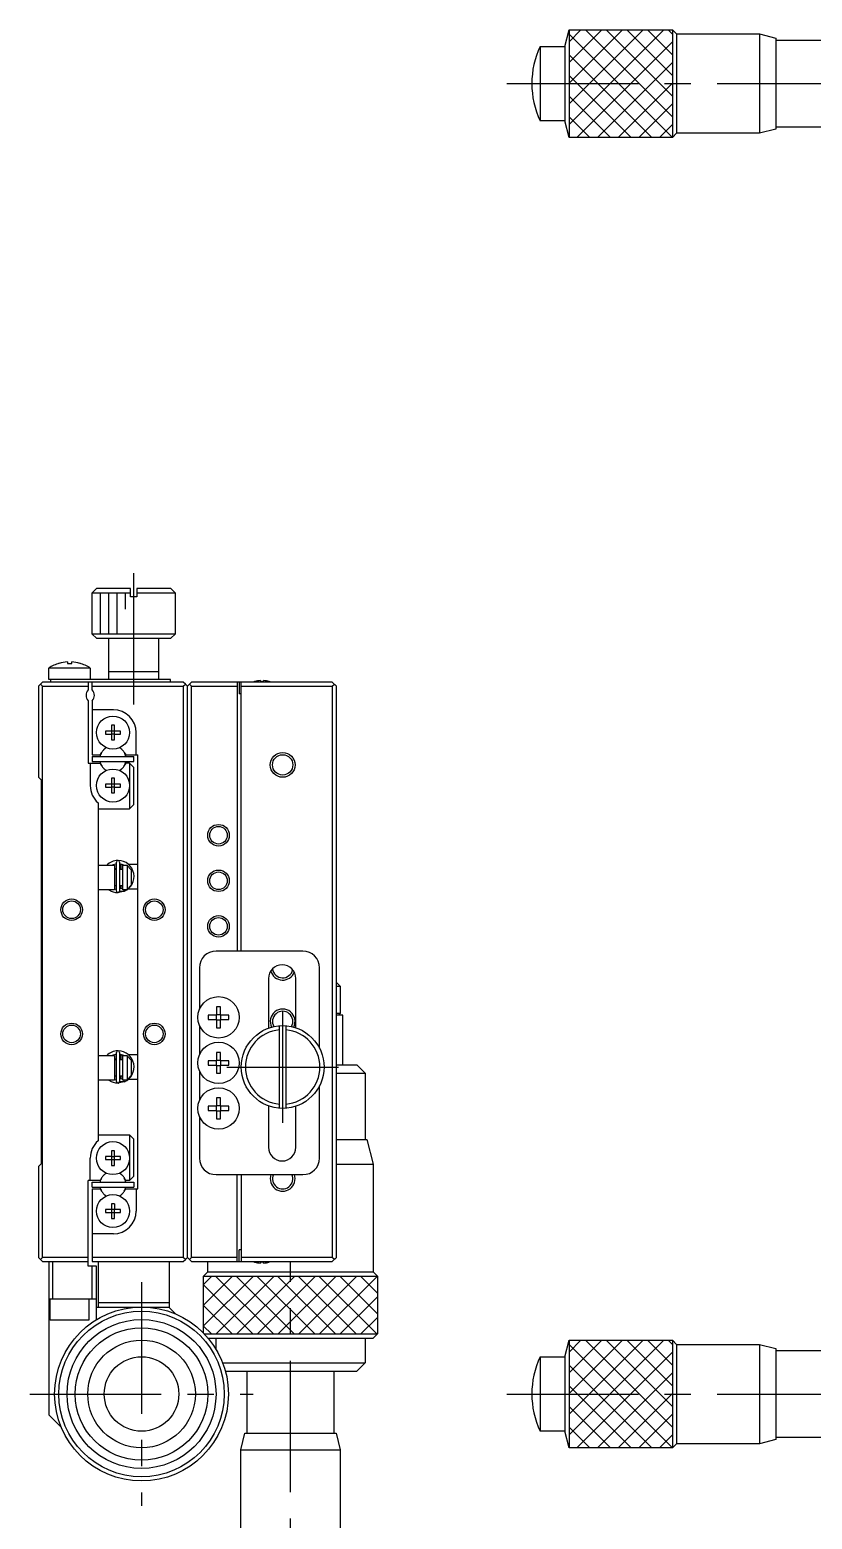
# Model space of a CAD drawing. Extents: x -1 to 436, y -8 to 288.
# Drawn here: x -1.1 to 93.5, y 102.6 to 282.5 of the extents above; entities that cross this region are included whole.
import ezdxf

# ---------------------------------------------------------------- set-up
doc = ezdxf.new("R2010")
doc.units = 0
doc.header["$LTSCALE"] = 0.5
doc.linetypes.add('CENTER', pattern=[50.8, 31.75, -6.35, 6.35, -6.35])
for name, color, linetype in [('MSM_CENTER', 1, 'CENTER'), ('MSM_CONTINUOUS', 7, 'CONTINUOUS'), ('MSM_NARROW', 5, 'CONTINUOUS')]:
    doc.layers.add(name, color=color, linetype=linetype)

msp = doc.modelspace()

# ---------------------------------------------------------------- linework, layer by layer
at = {"layer": 'MSM_CENTER'}
for p, q in [((56.6, 276), (110.35, 276)), ((11.5, 201), (11.5, 218)), ((29.5, 163.95), (29.5, 150.45)), ((22.75, 157.2), (36.25, 157.2)), ((30.45, 80.45), (30.45, 133.7)), ((12.45, 131.2), (12.45, 104.2)), ((-1.05, 117.7), (25.95, 117.7)), ((56.6, 117.7), (157.1, 117.7))]:
    msp.add_line(p, q, dxfattribs=at)
at = {"layer": 'MSM_CONTINUOUS'}
for p, q in [((63.6, 280.5), (64.1, 282.5)), ((64.1, 282.5), (64.1, 269.5)), ((64.1, 282.5), (76.6, 282.5)), ((76.6, 282.5), (76.6, 269.5)), ((76.6, 282.5), (77.1, 282)), ((77.1, 282), (77.1, 270)), ((77.1, 282), (87.1, 282)), ((87.1, 282), (87.1, 270)), ((87.1, 282), (89.1, 281.5)), ((89.1, 281.5), (89.1, 270.5)), ((89.1, 281.25), (96.6, 281.25)), ((60.61, 280.5), (60.61, 271.5)), ((60.61, 280.5), (63.6, 280.5)), ((63.6, 280.5), (63.6, 271.5)), ((63.6, 271.5), (60.61, 271.5)), ((64.1, 269.5), (63.6, 271.5)), ((77.1, 270), (76.6, 269.5)), ((87.1, 270), (77.1, 270)), ((89.1, 270.5), (87.1, 270)), ((96.6, 270.75), (89.1, 270.75)), ((76.6, 269.5), (64.1, 269.5)), ((6.5, 214.5), (7, 215)), ((6.5, 214.5), (11.1, 214.5)), ((6.5, 209.5), (6.5, 214.5)), ((11.1, 215), (7, 215)), ((11.1, 214), (11.1, 215)), ((11.9, 215), (11.9, 214)), ((16, 215), (11.9, 215)), ((11.9, 214.5), (16.5, 214.5)), ((16, 215), (16.5, 214.5)), ((16.5, 214.5), (16.5, 209.5)), ((11.9, 214), (11.1, 214)), ((16.5, 209.5), (6.5, 209.5)), ((7, 209), (6.5, 209.5)), ((7, 209), (16, 209)), ((8.5, 204), (8.5, 209)), ((14.5, 209), (14.5, 204)), ((16.5, 209.5), (16, 209)), ((6.25, 205.39), (1.25, 205.39)), ((1.25, 204), (1.25, 205.39)), ((2.49, 205.97), (2.49, 205.96)), ((3.49, 206.13), (3.49, 205.96)), ((3.49, 205.96), (4.01, 205.96)), ((4.01, 205.96), (4.01, 206.13)), ((5.01, 205.96), (5.01, 205.97)), ((6.25, 205.39), (6.25, 204)), ((0, 203.2), (0.5, 203.7)), ((0.25, 203.45), (0.5, 203.2)), ((17.5, 203.7), (0.5, 203.7)), ((15.95, 204), (1.25, 204)), ((1.45, 204), (1.45, 203.7)), ((6, 203.7), (6, 202.76)), ((6.5, 202.76), (6.5, 203.7)), ((8.5, 205), (14.5, 205)), ((15.95, 203.7), (15.95, 204)), ((17.75, 203.45), (17.5, 203.7)), ((17.5, 203.2), (17.75, 203.45)), ((17.75, 203.45), (18, 203.2)), ((18.5, 203.7), (18, 203.2)), ((18.25, 203.45), (18.5, 203.2)), ((35.5, 203.7), (18.5, 203.7)), ((24, 203.7), (24, 171.2)), ((24.25, 203.7), (24.25, 202.3)), ((24.5, 171.2), (24.5, 203.7)), ((26.11, 203.77), (26.11, 203.77)), ((26.82, 203.89), (26.82, 203.77)), ((26.82, 203.77), (27.18, 203.77)), ((27.18, 203.77), (27.18, 203.89)), ((27.89, 203.77), (27.89, 203.77)), ((36, 203.2), (35.5, 203.7)), ((35.5, 203.2), (35.75, 203.45)), ((0, 203.2), (0, 192.2)), ((0.5, 203.2), (6, 203.2)), ((0.5, 134.2), (0.5, 203.2)), ((6.5, 203.2), (17.5, 203.2)), ((17.5, 203.2), (17.5, 134.2)), ((18, 134.2), (18, 203.2)), ((18.5, 134.2), (18.5, 203.2)), ((18.5, 203.2), (24, 203.2)), ((24.5, 202.3), (24.25, 202.3)), ((24.5, 203.2), (35.5, 203.2)), ((35.5, 203.2), (35.5, 134.2)), ((36, 134.2), (36, 203.2)), ((6, 201.44), (6, 193.9)), ((6.5, 201.44), (6.5, 194.9)), ((9.05, 200.35), (6.5, 200.35)), ((8.82, 198.49), (8.82, 197.78)), ((9.18, 198.49), (8.82, 198.49)), ((9.18, 197.78), (9.18, 198.49)), ((8.11, 197.78), (8.11, 197.42)), ((8.82, 197.78), (8.11, 197.78)), ((8.11, 197.42), (8.82, 197.42)), ((8.83, 197.77), (8.82, 197.78)), ((8.83, 197.43), (8.82, 197.42)), ((8.82, 197.42), (8.82, 196.71)), ((8.82, 196.71), (9.18, 196.71)), ((8.83, 197.77), (8.83, 197.43)), ((9.17, 197.77), (8.83, 197.77)), ((8.83, 197.43), (9.17, 197.43)), ((9.17, 197.77), (9.18, 197.78)), ((9.17, 197.43), (9.17, 197.77)), ((9.17, 197.43), (9.18, 197.42)), ((9.89, 197.78), (9.18, 197.78)), ((9.18, 197.42), (9.89, 197.42)), ((9.18, 196.71), (9.18, 197.42)), ((9.89, 197.42), (9.89, 197.78)), ((11.8, 194.9), (11.8, 197.6)), ((6.5, 194.9), (7.46, 194.9)), ((6.5, 194.7), (11.5, 194.7)), ((6.5, 194.7), (6.5, 194.1)), ((7.46, 194.9), (7.63, 195.19)), ((10.37, 195.19), (10.54, 194.9)), ((10.54, 194.9), (12, 194.9)), ((11.5, 194.1), (11.5, 194.7)), ((12, 142.5), (12, 194.9)), ((6, 193.9), (7.46, 193.9)), ((6.25, 193.9), (6.25, 191.2)), ((6.5, 194.1), (11.5, 194.1)), ((7.63, 193.61), (7.46, 193.9)), ((10.54, 193.9), (10.37, 193.61)), ((11, 193.9), (10.54, 193.9)), ((11.5, 193.4), (11, 193.9)), ((11, 193.9), (11, 188.4)), ((11.5, 188.9), (11.5, 193.4)), ((0.35, 191.85), (0, 192.2)), ((0.35, 145.55), (0.35, 191.85)), ((8.11, 191.38), (8.11, 191.02)), ((8.82, 191.38), (8.11, 191.38)), ((8.11, 191.02), (8.82, 191.02)), ((8.82, 192.09), (8.82, 191.38)), ((9.18, 192.09), (8.82, 192.09)), ((8.83, 191.37), (8.82, 191.38)), ((8.83, 191.03), (8.82, 191.02)), ((8.82, 191.02), (8.82, 190.31)), ((8.83, 191.37), (8.83, 191.03)), ((9.17, 191.37), (8.83, 191.37)), ((8.83, 191.03), (9.17, 191.03)), ((9.17, 191.37), (9.18, 191.38)), ((9.17, 191.03), (9.17, 191.37)), ((9.17, 191.03), (9.18, 191.02)), ((9.18, 191.38), (9.18, 192.09)), ((9.89, 191.38), (9.18, 191.38)), ((9.18, 191.02), (9.89, 191.02)), ((9.18, 190.31), (9.18, 191.02)), ((9.89, 191.02), (9.89, 191.38)), ((7.2, 189.12), (7.2, 148.28)), ((8.82, 190.31), (9.18, 190.31)), ((7.2, 188.4), (11, 188.4)), ((11, 188.4), (11.5, 188.9)), ((9.41, 181.75), (8.91, 181.6)), ((9.41, 178.46), (9.41, 181.96)), ((9.8, 181.96), (9.8, 178.46)), ((10.31, 181.6), (9.8, 181.75)), ((10.31, 182.02), (10.37, 182)), ((7.2, 181.6), (9.2, 181.6)), ((9, 181.64), (9, 181.6)), ((9.2, 181.6), (9.2, 178.6)), ((9.2, 181.2), (9.41, 181.2)), ((9.2, 181.1), (9.41, 181.1)), ((9.8, 181.2), (10, 181.2)), ((9.8, 181.1), (10.2, 181.1)), ((10, 181.1), (10, 181.65)), ((10.2, 178.6), (10.2, 181.6)), ((10.2, 181.6), (10.7, 181.6)), ((10.22, 181.64), (10.22, 181.64)), ((10.7, 181.6), (10.7, 178.6)), ((11.2, 181.02), (10.7, 181.55)), ((10.85, 181.7), (12, 181.7)), ((11.2, 181.02), (11.2, 179.18)), ((9.2, 178.6), (7.2, 178.6)), ((9.41, 179.1), (9.2, 179.1)), ((9.2, 178.71), (9.41, 178.67)), ((10.32, 178.4), (9.63, 178.27)), ((10.2, 179.1), (9.8, 179.1)), ((10.37, 178.42), (9.8, 178.44)), ((10, 178.77), (10, 179.1)), ((10.7, 178.6), (10.2, 178.6)), ((10.38, 178.43), (10.33, 178.6)), ((10.4, 178.44), (10.37, 178.42)), ((10.37, 178.43), (10.37, 178.43)), ((10.37, 178.43), (10.37, 178.42)), ((10.7, 178.65), (11.2, 179.18)), ((12, 178.7), (10.83, 178.7)), ((31.95, 171.2), (21.45, 171.2)), ((19.45, 169.2), (19.45, 164.18)), ((33.95, 159.48), (33.95, 169.2)), ((27.8, 167.9), (27.8, 161.9)), ((31.1, 161.94), (31.1, 167.9)), ((36, 167.4), (36.45, 166.95)), ((36, 166.95), (36.45, 166.95)), ((36.45, 166.95), (36.45, 163.65)), ((22.01, 164.46), (21.49, 164.46)), ((21.49, 164.46), (21.49, 163.46)), ((22.01, 163.46), (22.01, 164.46)), ((19.45, 162.22), (19.45, 158.68)), ((20.49, 163.46), (20.49, 162.94)), ((21.49, 163.46), (20.49, 163.46)), ((20.49, 162.94), (21.49, 162.94)), ((21.45, 163.46), (21.45, 162.94)), ((22.01, 163.5), (21.49, 163.5)), ((21.49, 162.94), (21.49, 161.94)), ((21.49, 162.9), (22.01, 162.9)), ((21.49, 161.94), (22.01, 161.94)), ((23.01, 163.46), (22.01, 163.46)), ((22.01, 162.94), (23.01, 162.94)), ((22.01, 161.94), (22.01, 162.94)), ((22.05, 162.94), (22.05, 163.46)), ((23.01, 162.94), (23.01, 163.46)), ((29.1, 152.22), (29.1, 162.18)), ((29.9, 162.18), (29.9, 152.22)), ((36.45, 163.65), (36, 163.65)), ((36.75, 163.45), (36, 163.45)), ((36.45, 163.65), (36.25, 163.45)), ((36.75, 157.45), (36.75, 163.45)), ((7.2, 158.6), (9.2, 158.6)), ((9.41, 158.75), (8.91, 158.6)), ((9, 158.64), (9, 158.6)), ((9.2, 158.6), (9.2, 155.6)), ((9.41, 155.46), (9.41, 158.96)), ((9.8, 158.96), (9.8, 155.46)), ((10.31, 158.6), (9.8, 158.75)), ((10, 158.1), (10, 158.65)), ((10.2, 155.6), (10.2, 158.6)), ((10.2, 158.6), (10.7, 158.6)), ((10.22, 158.64), (10.22, 158.64)), ((10.31, 159.02), (10.37, 159)), ((10.38, 158.99), (10.38, 158.99)), ((10.7, 158.6), (10.7, 155.6)), ((11.2, 158.02), (10.7, 158.55)), ((10.85, 158.7), (12, 158.7)), ((22.01, 158.96), (21.49, 158.96)), ((21.49, 158.96), (21.49, 157.96)), ((22.01, 157.96), (22.01, 158.96)), ((9.2, 158.2), (9.41, 158.2)), ((9.2, 158.1), (9.41, 158.1)), ((9.8, 158.2), (10, 158.2)), ((9.8, 158.1), (10.2, 158.1)), ((11.2, 158.02), (11.2, 156.18)), ((19.45, 156.72), (19.45, 153.18)), ((20.49, 157.96), (20.49, 157.44)), ((21.49, 157.96), (20.49, 157.96)), ((20.49, 157.44), (21.49, 157.44)), ((21.45, 157.96), (21.45, 157.44)), ((22.01, 158), (21.49, 158)), ((21.49, 157.44), (21.49, 156.44)), ((21.49, 157.4), (22.01, 157.4)), ((23.01, 157.96), (22.01, 157.96)), ((22.01, 157.44), (23.01, 157.44)), ((22.01, 156.44), (22.01, 157.44)), ((22.05, 157.44), (22.05, 157.96)), ((23.01, 157.44), (23.01, 157.96)), ((36, 157.45), (38.45, 157.45)), ((38.45, 157.45), (39.45, 156.45)), ((9.2, 155.6), (7.2, 155.6)), ((9.41, 156.1), (9.2, 156.1)), ((9.2, 155.71), (9.41, 155.67)), ((10.32, 155.4), (9.63, 155.27)), ((10.2, 156.1), (9.8, 156.1)), ((10.37, 155.42), (9.8, 155.44)), ((10, 155.77), (10, 156.1)), ((10.7, 155.6), (10.2, 155.6)), ((10.38, 155.43), (10.33, 155.6)), ((10.37, 155.43), (10.37, 155.43)), ((10.37, 155.43), (10.37, 155.42)), ((10.4, 155.44), (10.38, 155.43)), ((10.7, 155.65), (11.2, 156.18)), ((12, 155.7), (10.83, 155.7)), ((21.49, 156.44), (22.01, 156.44)), ((33.95, 146.2), (33.95, 154.92)), ((36, 156.45), (39.45, 156.45)), ((39.45, 156.45), (39.45, 148.45)), ((22.01, 153.46), (21.49, 153.46)), ((21.49, 153.46), (21.49, 152.46)), ((22.01, 152.46), (22.01, 153.46)), ((19.45, 151.22), (19.45, 146.2)), ((20.49, 152.46), (20.49, 151.94)), ((21.49, 152.46), (20.49, 152.46)), ((20.49, 151.94), (21.49, 151.94)), ((21.45, 152.46), (21.45, 151.94)), ((22.01, 152.5), (21.49, 152.5)), ((21.49, 151.94), (21.49, 150.94)), ((21.49, 151.9), (22.01, 151.9)), ((23.01, 152.46), (22.01, 152.46)), ((22.01, 151.94), (23.01, 151.94)), ((22.01, 150.94), (22.01, 151.94)), ((22.05, 151.94), (22.05, 152.46)), ((23.01, 151.94), (23.01, 152.46)), ((27.8, 152.5), (27.8, 147.5)), ((31.1, 147.5), (31.1, 152.46)), ((21.49, 150.94), (22.01, 150.94)), ((7.2, 149), (11, 149)), ((11, 149), (11, 143.5)), ((11.5, 148.5), (11, 149)), ((11.5, 144), (11.5, 148.5)), ((36, 148.45), (39.65, 148.45)), ((39.65, 148.45), (40.45, 145.45)), ((6.25, 143.5), (6.25, 146.2)), ((8.11, 146.38), (8.11, 146.02)), ((8.82, 146.38), (8.11, 146.38)), ((8.11, 146.02), (8.82, 146.02)), ((8.82, 147.09), (8.82, 146.38)), ((9.18, 147.09), (8.82, 147.09)), ((8.83, 146.37), (8.82, 146.38)), ((8.83, 146.03), (8.82, 146.02)), ((8.82, 146.02), (8.82, 145.31)), ((8.83, 146.37), (8.83, 146.03)), ((9.17, 146.37), (8.83, 146.37)), ((8.83, 146.03), (9.17, 146.03)), ((9.17, 146.37), (9.18, 146.38)), ((9.17, 146.03), (9.17, 146.37)), ((9.17, 146.03), (9.18, 146.02)), ((9.18, 146.38), (9.18, 147.09)), ((9.89, 146.38), (9.18, 146.38)), ((9.18, 146.02), (9.89, 146.02)), ((9.18, 145.31), (9.18, 146.02)), ((9.89, 146.02), (9.89, 146.38)), ((0, 145.2), (0.35, 145.55)), ((0, 145.2), (0, 134.2)), ((8.82, 145.31), (9.18, 145.31)), ((11, 143.5), (11.5, 144)), ((21.45, 144.2), (31.95, 144.2)), ((24, 133.7), (24, 144.2)), ((24.5, 144.2), (24.5, 133.7)), ((36, 145.45), (40.45, 145.45)), ((40.45, 145.45), (40.45, 132.45)), ((6, 133.7), (6, 143.5)), ((7.46, 143.5), (6, 143.5)), ((6.5, 142.7), (6.5, 143.3)), ((6.5, 143.3), (11.5, 143.3)), ((6.5, 142.7), (11.5, 142.7)), ((6.5, 142.5), (6.5, 133.7)), ((6.5, 142.5), (7.46, 142.5)), ((7.63, 143.79), (7.46, 143.5)), ((7.46, 142.5), (7.63, 142.21)), ((10.54, 143.5), (10.37, 143.79)), ((10.37, 142.21), (10.54, 142.5)), ((11, 143.5), (10.54, 143.5)), ((10.54, 142.5), (12, 142.5)), ((11.5, 143.3), (11.5, 142.7)), ((11.8, 142.5), (11.8, 139.8)), ((8.82, 140.69), (8.82, 139.98)), ((9.18, 140.69), (8.82, 140.69)), ((9.18, 140.69), (9.18, 139.98)), ((8.11, 139.98), (8.11, 139.62)), ((8.82, 139.98), (8.11, 139.98)), ((8.11, 139.62), (8.82, 139.62)), ((8.83, 139.97), (8.82, 139.98)), ((8.83, 139.63), (8.82, 139.62)), ((8.82, 139.62), (8.82, 138.91)), ((8.82, 138.91), (9.18, 138.91)), ((8.83, 139.97), (8.83, 139.63)), ((9.17, 139.97), (8.83, 139.97)), ((8.83, 139.63), (9.17, 139.63)), ((9.17, 139.97), (9.18, 139.98)), ((9.17, 139.63), (9.17, 139.97)), ((9.17, 139.63), (9.18, 139.62)), ((9.89, 139.98), (9.18, 139.98)), ((9.18, 139.62), (9.89, 139.62)), ((9.18, 138.91), (9.18, 139.62)), ((9.89, 139.62), (9.89, 139.98)), ((9.05, 137.05), (6.5, 137.05)), ((24.25, 133.7), (24.25, 135.1)), ((24.5, 135.1), (24.25, 135.1)), ((0.5, 133.7), (0, 134.2)), ((0.5, 134.2), (0.25, 133.95)), ((6, 134.2), (0.5, 134.2)), ((0.5, 133.7), (6, 133.7)), ((1.25, 133.7), (1.25, 115.2)), ((1.75, 129.2), (1.75, 133.7)), ((5.95, 133.7), (5.95, 133.2)), ((5.95, 133.2), (6.95, 133.2)), ((6.45, 133.2), (6.45, 129.2)), ((17.5, 134.2), (6.5, 134.2)), ((6.5, 133.7), (17.5, 133.7)), ((6.95, 133.2), (6.95, 126.64)), ((7.2, 133.7), (7.2, 128.2)), ((15.8, 133.7), (15.8, 128.15)), ((17.75, 133.95), (17.5, 134.2)), ((17.5, 133.7), (17.75, 133.95)), ((17.75, 133.95), (18, 134.2)), ((18.5, 133.7), (18, 134.2)), ((18.5, 134.2), (18.25, 133.95)), ((24, 134.2), (18.5, 134.2)), ((18.5, 133.7), (35.5, 133.7)), ((20.45, 132.45), (20.45, 133.7)), ((35.5, 134.2), (24.5, 134.2)), ((26.11, 133.63), (26.11, 133.63)), ((26.82, 133.63), (26.82, 133.51)), ((27.18, 133.63), (26.82, 133.63)), ((27.18, 133.51), (27.18, 133.63)), ((27.89, 133.63), (27.89, 133.63)), ((35.5, 133.7), (36, 134.2)), ((35.75, 133.95), (35.5, 134.2)), ((19.95, 131.95), (20.45, 132.45)), ((19.95, 131.95), (40.95, 131.95)), ((19.95, 125.05), (19.95, 131.95)), ((20.45, 132.45), (40.45, 132.45)), ((40.45, 132.45), (40.95, 131.95)), ((40.95, 131.95), (40.95, 124.95)), ((1.25, 129.2), (6.95, 129.2)), ((1.4, 126.6), (1.4, 129.2)), ((6.1, 129.2), (6.1, 126.6)), ((6.95, 128.2), (15.75, 128.2)), ((15.8, 128.7), (7.2, 128.7)), ((15.75, 128.2), (16.61, 127.34)), ((6.1, 126.6), (1.4, 126.6)), ((20.05, 124.95), (40.95, 124.95)), ((20.49, 124.45), (40.45, 124.45)), ((21.45, 123.11), (21.45, 124.45)), ((39.45, 124.45), (39.45, 121.45)), ((40.95, 124.95), (40.45, 124.45)), ((63.6, 122.2), (64.1, 124.2)), ((64.1, 124.2), (64.1, 111.2)), ((64.1, 124.2), (76.6, 124.2)), ((76.6, 124.2), (76.6, 111.2)), ((76.6, 124.2), (77.1, 123.7)), ((77.1, 123.7), (77.1, 111.7)), ((77.1, 123.7), (87.1, 123.7)), ((87.1, 123.7), (87.1, 111.7)), ((87.1, 123.7), (89.1, 123.2)), ((89.1, 123.2), (89.1, 112.2)), ((89.1, 122.95), (96.6, 122.95)), ((22.26, 121.45), (39.45, 121.45)), ((39.45, 121.45), (38.45, 120.45)), ((60.61, 122.2), (60.61, 113.2)), ((60.61, 122.2), (63.6, 122.2)), ((63.6, 122.2), (63.6, 113.2)), ((22.58, 120.45), (38.45, 120.45)), ((25.2, 112.95), (25.2, 120.45)), ((35.7, 120.45), (35.7, 112.95)), ((2.74, 113.71), (1.25, 115.2)), ((24.45, 110.95), (24.95, 112.95)), ((24.95, 112.95), (35.95, 112.95)), ((35.95, 112.95), (36.45, 110.95)), ((63.6, 113.2), (60.61, 113.2)), ((64.1, 111.2), (63.6, 113.2)), ((77.1, 111.7), (76.6, 111.2)), ((87.1, 111.7), (77.1, 111.7)), ((89.1, 112.2), (87.1, 111.7)), ((96.6, 112.45), (89.1, 112.45)), ((24.45, 110.95), (36.45, 110.95)), ((24.45, 100.95), (24.45, 110.95)), ((36.45, 110.95), (36.45, 100.95)), ((76.6, 111.2), (64.1, 111.2))]:
    msp.add_line(p, q, dxfattribs=at)
for centre, radius in [((9, 197.6), 2), ((29.5, 193.7), 1.23), ((9, 191.2), 2), ((21.75, 185.2), 1.06), ((21.75, 179.7), 1.06), ((4, 176.2), 1.06), ((14, 176.2), 1.06), ((21.75, 174.2), 1.06), ((21.75, 163.2), 2.5), ((4, 161.2), 1.06), ((14, 161.2), 1.06), ((29.5, 157.2), 5), ((21.75, 157.7), 2.5), ((21.75, 152.2), 2.5), ((9, 146.2), 2), ((9, 139.8), 2), ((12.45, 117.7), 10.5), ((12.45, 117.7), 10), ((12.45, 117.7), 9), ((12.45, 117.7), 8), ((12.45, 117.7), 6.5), ((12.45, 117.7), 4.5)]:
    msp.add_circle(centre, radius, dxfattribs=at)
for centre, radius, start, end in [((70.1, 276), 10.5, 154.6231, 205.377), ((3.75, 201.65), 4.5, 106.2858, 123.749), ((3.75, 201.65), 4.49, 93.3178, 106.2694), ((3.75, 201.65), 4.49, 73.7306, 86.6822), ((3.75, 201.65), 4.5, 56.251, 73.7142), ((27, 200.7), 3.2, 106.1225, 110.3641), ((27, 200.7), 3.19, 93.2297, 106.1067), ((27, 200.7), 3.19, 73.8933, 86.7703), ((27, 200.7), 3.2, 69.6359, 73.8775), ((6.75, 202.1), 1, 138.5904, 221.4096), ((5.75, 202.1), 1, 318.5904, 41.4096), ((9.05, 197.6), 2.75, 0, 90), ((9, 194.4), 1.59, 150, 169.1069), ((9, 194.4), 1.59, 135, 150), ((9.11, 194.29), 1.75, 121.8865, 135.0044), ((9, 194.4), 1.59, 120.4332, 135), ((9, 194.4), 1.59, 45, 59.5668), ((8.88, 194.29), 1.75, 44.9956, 58.1135), ((9, 194.4), 1.59, 30, 45), ((9, 194.4), 1.59, 10.8931, 30), ((9, 194.4), 1.59, 190.893, 210), ((9, 194.4), 1.59, 210, 225), ((9.11, 194.51), 1.75, 224.9956, 238.1135), ((9, 194.4), 1.59, 225, 239.5667), ((9, 194.4), 1.59, 300.4333, 315), ((8.88, 194.51), 1.75, 301.8865, 315.0044), ((9, 194.4), 1.59, 315, 330), ((9, 194.4), 1.59, 330, 349.107), ((9, 191.2), 2.75, 180, 229.1148), ((9.61, 180.21), 1.94, 90.7342, 134.3618), ((9.61, 181.96), 0.195, 0, 180), ((9.61, 180.21), 1.94, 293.1781, 89.2427), ((10.05, 181.4), 0.252, 53.3535, 189.138), ((9.61, 180.22), 1.95, 235.9992, 269.2549), ((9.61, 178.46), 0.195, 180, 0), ((10.1, 179.06), 0.3, 181.8587, 288.1727), ((21.45, 169.2), 2, 90, 180), ((31.95, 169.2), 2, 0, 90), ((29.45, 167.9), 1.65, 0, 180), ((29.5, 169.2), 1.23, 186.4571, 349.1377), ((29.5, 162.7), 1.23, 330.0028, 209.9972), ((29.5, 157.2), 4.5, 95.0997, 264.9003), ((29.5, 157.2), 4.5, 275.0997, 84.9003), ((9.61, 157.21), 1.94, 90.7342, 134.3618), ((9.61, 158.96), 0.195, 0, 180), ((9.61, 157.21), 1.94, 293.1781, 89.2427), ((10.05, 158.4), 0.252, 53.3535, 189.138), ((9.61, 157.22), 1.95, 235.9992, 269.2549), ((9.61, 155.46), 0.195, 180, 0), ((10.1, 156.06), 0.3, 181.8587, 288.1727), ((9, 146.2), 2.75, 130.8852, 180), ((21.45, 146.2), 2, 180, 270), ((29.45, 147.5), 1.65, 180, 0), ((31.95, 146.2), 2, 270, 0), ((9, 143), 1.59, 135, 150), ((9.11, 142.89), 1.75, 121.8865, 135.0044), ((9, 143), 1.59, 120.4333, 135), ((9, 143), 1.59, 45, 59.5667), ((8.88, 142.89), 1.75, 44.9956, 58.1135), ((9, 143), 1.59, 30, 45), ((29.5, 143.7), 1.23, 156.0042, 23.9958), ((9, 143), 1.59, 150, 169.107), ((9, 143), 1.59, 190.8931, 210), ((9, 143), 1.59, 210, 224.9051), ((9, 143), 1.59, 315, 330), ((9, 143), 1.59, 10.893, 30), ((9, 143), 1.59, 330, 349.1069), ((9.11, 143.11), 1.75, 224.9095, 238.1135), ((9, 143), 1.59, 224.9523, 239.5668), ((9, 143), 1.59, 300.4332, 315), ((8.88, 143.11), 1.75, 301.8865, 315.0044), ((9.05, 139.8), 2.75, 270, 0), ((27, 136.7), 3.2, 249.6359, 253.8775), ((27, 136.7), 3.19, 253.8933, 266.7703), ((27, 136.7), 3.19, 273.2297, 286.1067), ((70.1, 117.7), 10.5, 154.6231, 205.377)]:
    msp.add_arc(centre, radius, start, end, dxfattribs=at)
at = {"layer": 'MSM_NARROW'}
for p, q in [((75.54, 282.5), (64.1, 271.06)), ((73.04, 282.5), (64.1, 273.56)), ((70.54, 282.5), (64.1, 276.06)), ((68.04, 282.5), (64.1, 278.56)), ((65.54, 282.5), (64.1, 281.06)), ((76.6, 271.99), (66.09, 282.5)), ((76.6, 274.49), (68.59, 282.5)), ((76.6, 276.99), (71.09, 282.5)), ((76.6, 279.49), (73.59, 282.5)), ((76.6, 281.99), (76.09, 282.5)), ((76.59, 269.5), (64.1, 281.99)), ((76.6, 281.06), (65.04, 269.5)), ((74.09, 269.5), (64.1, 279.49)), ((76.6, 278.56), (67.54, 269.5)), ((71.59, 269.5), (64.1, 276.99)), ((76.6, 276.06), (70.04, 269.5)), ((69.09, 269.5), (64.1, 274.49)), ((76.6, 273.56), (72.54, 269.5)), ((66.59, 269.5), (64.1, 271.99)), ((76.6, 271.06), (75.04, 269.5)), ((7.5, 209.5), (7.5, 214.5)), ((8.5, 209.5), (8.5, 214.5)), ((9.5, 209.5), (9.5, 214.5)), ((10.5, 212.5), (10.5, 214.5)), ((20.96, 131.95), (19.95, 130.94)), ((23.46, 131.95), (19.95, 128.44)), ((25.96, 131.95), (19.95, 125.94)), ((21.39, 131.95), (28.39, 124.95)), ((28.46, 131.95), (21.46, 124.95)), ((23.89, 131.95), (30.89, 124.95)), ((30.96, 131.95), (23.96, 124.95)), ((26.39, 131.95), (33.39, 124.95)), ((33.46, 131.95), (26.46, 124.95)), ((28.89, 131.95), (35.89, 124.95)), ((35.96, 131.95), (28.96, 124.95)), ((31.39, 131.95), (38.39, 124.95)), ((38.46, 131.95), (31.46, 124.95)), ((33.89, 131.95), (40.89, 124.95)), ((40.95, 131.94), (33.96, 124.95)), ((36.39, 131.95), (40.95, 127.39)), ((38.89, 131.95), (40.95, 129.89)), ((19.95, 130.89), (25.89, 124.95)), ((19.95, 128.39), (23.39, 124.95)), ((40.95, 129.44), (36.46, 124.95)), ((40.95, 126.94), (38.96, 124.95)), ((19.95, 125.89), (20.89, 124.95)), ((75.54, 124.2), (64.1, 112.76)), ((73.04, 124.2), (64.1, 115.26)), ((70.54, 124.2), (64.1, 117.76)), ((68.04, 124.2), (64.1, 120.26)), ((65.54, 124.2), (64.1, 122.76)), ((76.6, 113.69), (66.09, 124.2)), ((76.6, 116.19), (68.59, 124.2)), ((76.6, 118.69), (71.09, 124.2)), ((76.6, 121.19), (73.59, 124.2)), ((76.6, 123.69), (76.09, 124.2)), ((76.59, 111.2), (64.1, 123.69)), ((76.6, 122.76), (65.04, 111.2)), ((74.09, 111.2), (64.1, 121.19)), ((76.6, 120.26), (67.54, 111.2)), ((71.59, 111.2), (64.1, 118.69)), ((76.6, 117.76), (70.04, 111.2)), ((69.09, 111.2), (64.1, 116.19)), ((76.6, 115.26), (72.54, 111.2)), ((66.59, 111.2), (64.1, 113.69)), ((76.6, 112.76), (75.04, 111.2))]:
    msp.add_line(p, q, dxfattribs=at)
for centre, radius in [((29.5, 193.7), 1.5), ((21.75, 185.2), 1.3), ((21.75, 179.7), 1.3), ((4, 176.2), 1.3), ((14, 176.2), 1.3), ((21.75, 174.2), 1.3), ((4, 161.2), 1.3), ((14, 161.2), 1.3)]:
    msp.add_circle(centre, radius, dxfattribs=at)
for centre, start, end in [((29.5, 169.2), 196.0128, 339.5821), ((29.5, 162.7), 332.9643, 207.0357), ((29.5, 143.7), 160.5288, 19.4712)]:
    msp.add_arc(centre, 1.5, start, end, dxfattribs=at)

doc.saveas('drawing.dxf')
